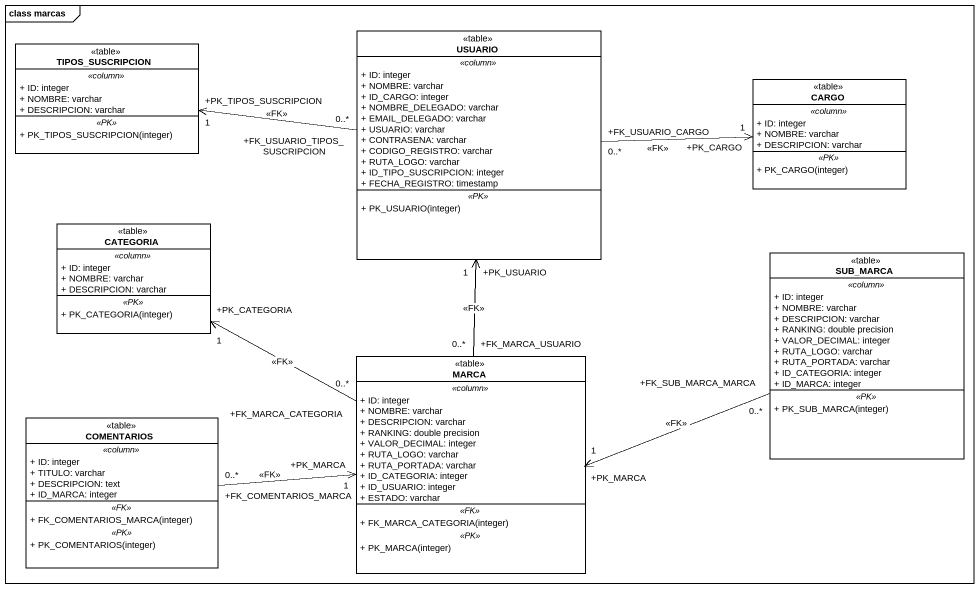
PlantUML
@startuml
mainframe class marcas
hide circle
hide empty members
skinparam classAttributeIconSize 0
class USUARIO <<table>> {
  .. <<column>> ..
  + ID: integer
  + NOMBRE: varchar
  + ID_CARGO: integer
  + NOMBRE_DELEGADO: varchar
  + EMAIL_DELEGADO: varchar
  + USUARIO: varchar
  + CONTRASENA: varchar
  + CODIGO_REGISTRO: varchar
  + RUTA_LOGO: varchar
  + ID_TIPO_SUSCRIPCION: integer
  + FECHA_REGISTRO: timestamp
  .. <<PK>> ..
  + PK_USUARIO(integer)
}
class TIPOS_SUSCRIPCION <<table>> {
  .. <<column>> ..
  + ID: integer
  + NOMBRE: varchar
  + DESCRIPCION: varchar
  .. <<PK>> ..
  + PK_TIPOS_SUSCRIPCION(integer)
}
class CARGO <<table>> {
  .. <<column>> ..
  + ID: integer
  + NOMBRE: varchar
  + DESCRIPCION: varchar
  .. <<PK>> ..
  + PK_CARGO(integer)
}
class CATEGORIA <<table>> {
  .. <<column>> ..
  + ID: integer
  + NOMBRE: varchar
  + DESCRIPCION: varchar
  .. <<PK>> ..
  + PK_CATEGORIA(integer)
}
class SUB_MARCA <<table>> {
  .. <<column>> ..
  + ID: integer
  + NOMBRE: varchar
  + DESCRIPCION: varchar
  + RANKING: double precision
  + VALOR_DECIMAL: integer
  + RUTA_LOGO: varchar
  + RUTA_PORTADA: varchar
  + ID_CATEGORIA: integer
  + ID_MARCA: integer
  .. <<PK>> ..
  + PK_SUB_MARCA(integer)
}
class MARCA <<table>> {
  .. <<column>> ..
  + ID: integer
  + NOMBRE: varchar
  + DESCRIPCION: varchar
  + RANKING: double precision
  + VALOR_DECIMAL: integer
  + RUTA_LOGO: varchar
  + RUTA_PORTADA: varchar
  + ID_CATEGORIA: integer
  + ID_USUARIO: integer
  + ESTADO: varchar
  .. <<FK>> ..
  + FK_MARCA_CATEGORIA(integer)
  .. <<PK>> ..
  + PK_MARCA(integer)
}
class COMENTARIOS <<table>> {
  .. <<column>> ..
  + ID: integer
  + TITULO: varchar
  + DESCRIPCION: text
  + ID_MARCA: integer
  .. <<FK>> ..
  + FK_COMENTARIOS_MARCA(integer)
  .. <<PK>> ..
  + PK_COMENTARIOS(integer)
}
USUARIO "+FK_USUARIO_TIPOS_SUSCRIPCION\n0..*" -left-> "+PK_TIPOS_SUSCRIPCION\n1" TIPOS_SUSCRIPCION : <<FK>>
USUARIO "+FK_USUARIO_CARGO\n0..*" -right-> "+PK_CARGO\n1" CARGO : <<FK>>
SUB_MARCA "+FK_SUB_MARCA_MARCA\n0..*" -left-> "+PK_MARCA\n1" MARCA : <<FK>>
MARCA "+FK_MARCA_USUARIO\n0..*" -up-> "+PK_USUARIO\n1" USUARIO : <<FK>>
MARCA "+FK_MARCA_CATEGORIA\n0..*" -left-> "+PK_CATEGORIA\n1" CATEGORIA : <<FK>>
COMENTARIOS "+FK_COMENTARIOS_MARCA\n0..*" -right-> "+PK_MARCA\n1" MARCA : <<FK>>
@enduml
